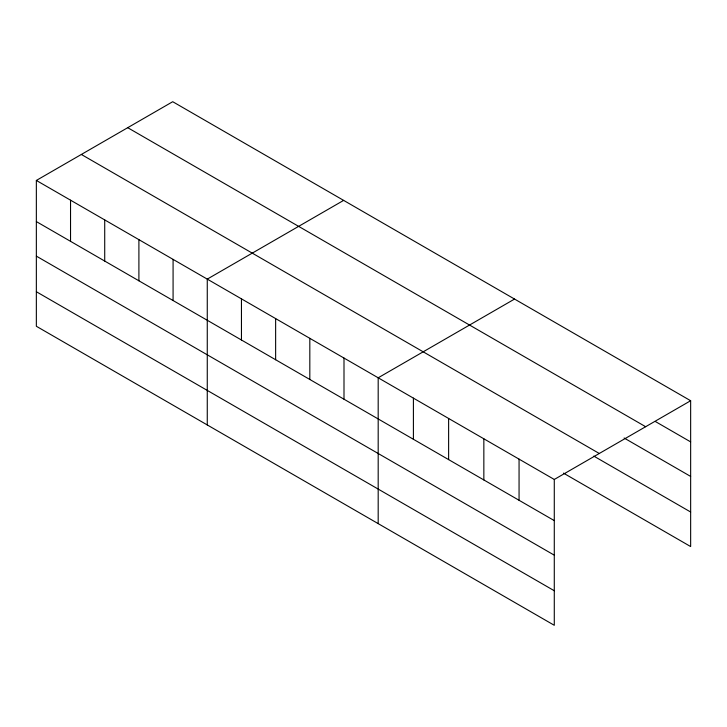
<?xml version="1.0" encoding="UTF-8"?>
<svg xmlns="http://www.w3.org/2000/svg" width="727" height="727" viewBox="0 0 727 727"><rect width="100%" height="100%" fill="white"/><g stroke="black" fill="none" stroke-linecap="round" stroke-linejoin="round"><path stroke-width="1.09" d="M554.283 555.164L554.283 479.466L36.35 180.441L36.35 326.269L554.283 625.293L554.283 555.164L36.35 256.131M563.47 473.132L690.65 546.559L690.65 400.731L172.717 101.707L36.35 180.441M343.635 200.388L207.268 279.113L207.268 424.95M514.552 299.061L378.185 377.795L378.185 523.622M554.283 479.466L690.65 400.731M655.427 421.551L690.65 441.889M127.716 127.688L645.649 426.713M624.12 438.017L690.65 476.43M81.351 154.46L599.284 453.484M593.795 456.102L690.65 512.017M36.35 221.59L554.283 520.614M36.35 291.727L554.283 590.751M519.06 459.128L519.06 500.285M483.846 438.799L483.846 479.947M448.623 418.461L448.623 459.618M413.409 398.132L413.409 439.281M343.998 358.057L343.998 399.214M309.82 338.328L309.82 379.476M275.633 318.59L275.633 359.747M241.455 298.852L241.455 340.009M173.081 259.385L173.081 300.533M138.902 239.646L138.902 280.804M104.715 219.908L104.715 261.066M70.537 200.179L70.537 241.328"/></g></svg>
